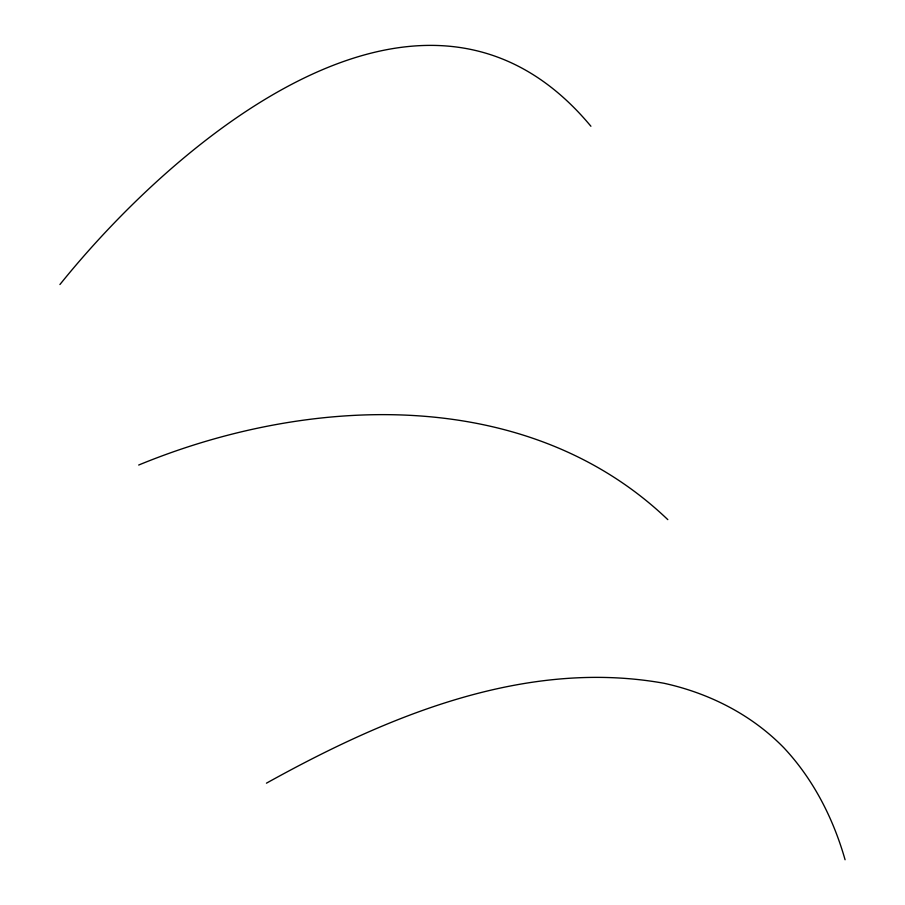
<?xml version="1.0" encoding="UTF-8"?>
<svg xmlns="http://www.w3.org/2000/svg" width="905" height="905" viewBox="0 0 905 905"><rect width="100%" height="100%" fill="white"/><g stroke="black" fill="none" stroke-linecap="round" stroke-linejoin="round"><path stroke-width="1.36" d="M59.922 284.521C175.423 140.954 425.226 -72.954 590.908 126.248M266.443 783.176C386.164 716.737 524.312 658.308 663.931 683.252C709.011 693.106 751.603 714.622 783.945 747.869C813.414 779.329 833.313 818.493 845.078 859.75M138.691 465.034C308.073 395.157 526.687 384.738 667.811 519.628"/></g></svg>
